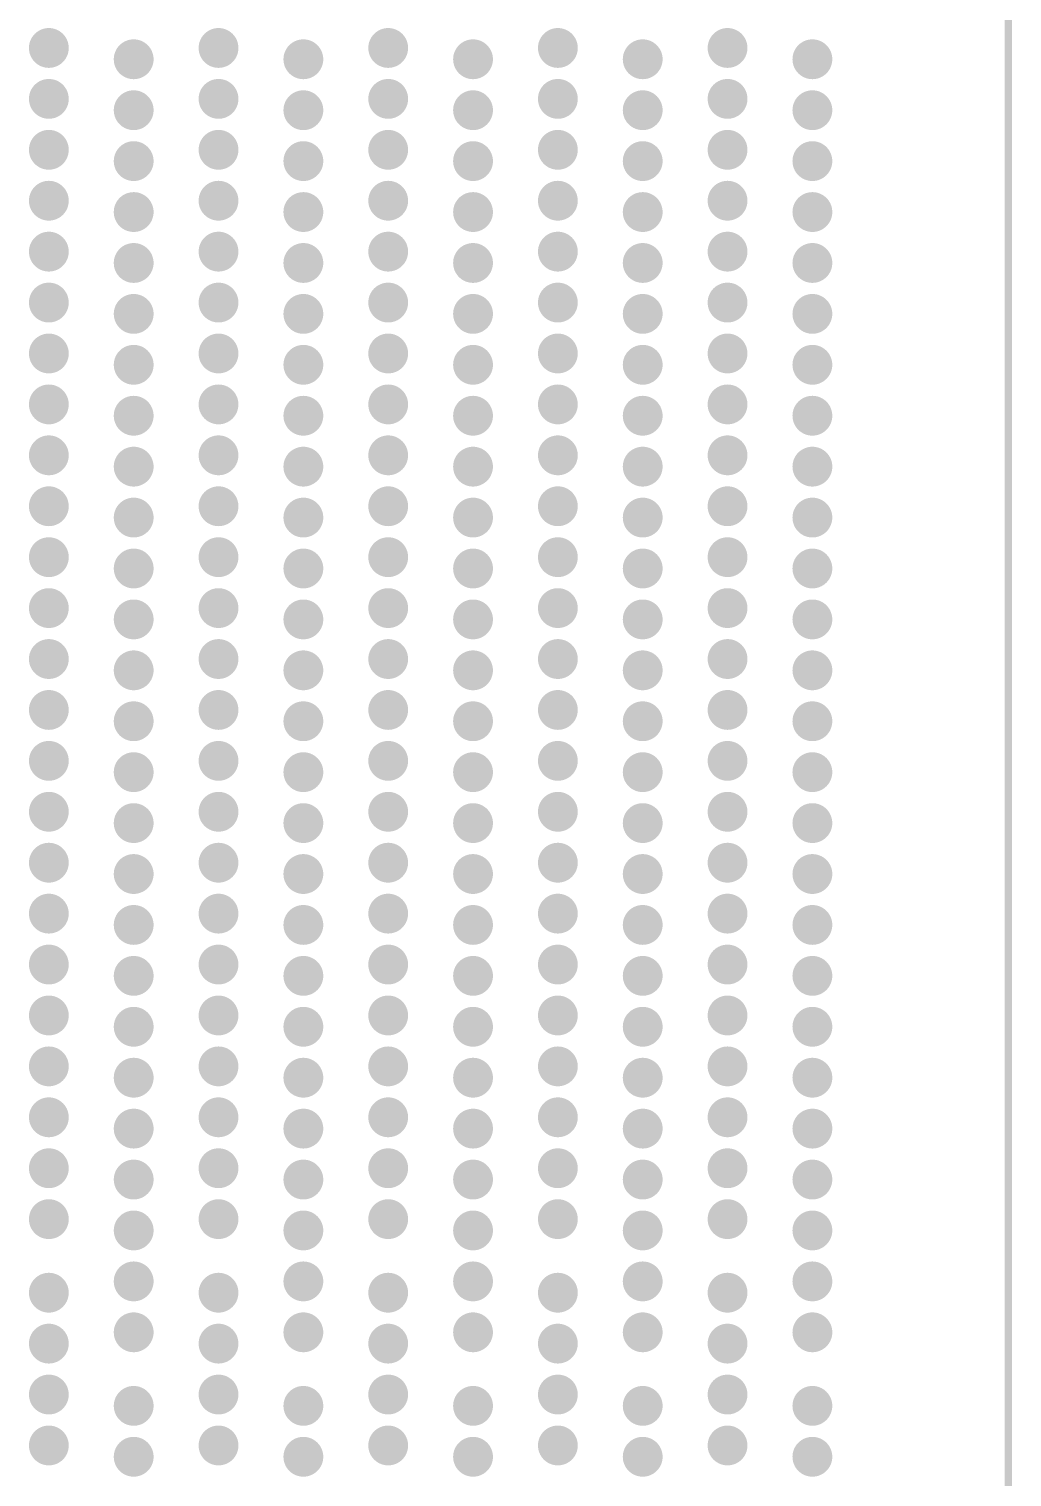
# Model space of a CAD drawing. Header units: millimetres. Extents: x 892 to 1144, y 1011 to 1123.
# Drawn here: x 948.42 to 965.81, y 1075.79 to 1101.39 of the extents above; entities that cross this region are included whole.
import ezdxf

# ---------------------------------------------------------------- set-up
doc = ezdxf.new("R2010")
doc.units = ezdxf.units.MM
for name, color, linetype in [('TopLayer', 1, 'Continuous'), ('TopOverlay', 2, 'Continuous'), ('TopPaste', 8, 'Continuous'), ('TopSolder', 216, 'Continuous')]:
    doc.layers.add(name, color=color, linetype=linetype)

msp = doc.modelspace()

# ---------------------------------------------------------------- linework, layer by layer
at = {"layer": 'TopLayer', "const_width": 0.25}
for points in [[(948.65, 1101.05, 1), (948.9, 1101.05, 1)], [(950.15, 1100.85, 1), (950.4, 1100.85, 1)], [(951.65, 1101.05, 1), (951.9, 1101.05, 1)], [(953.15, 1100.85, 1), (953.4, 1100.85, 1)], [(954.65, 1101.05, 1), (954.9, 1101.05, 1)], [(956.15, 1100.85, 1), (956.4, 1100.85, 1)], [(957.65, 1101.05, 1), (957.9, 1101.05, 1)], [(959.15, 1100.85, 1), (959.4, 1100.85, 1)], [(960.65, 1101.05, 1), (960.9, 1101.05, 1)], [(962.15, 1100.85, 1), (962.4, 1100.85, 1)], [(948.65, 1100.15, 1), (948.9, 1100.15, 1)], [(951.65, 1100.15, 1), (951.9, 1100.15, 1)], [(954.65, 1100.15, 1), (954.9, 1100.15, 1)], [(957.65, 1100.15, 1), (957.9, 1100.15, 1)], [(960.65, 1100.15, 1), (960.9, 1100.15, 1)], [(950.15, 1099.95, 1), (950.4, 1099.95, 1)], [(953.15, 1099.95, 1), (953.4, 1099.95, 1)], [(956.15, 1099.95, 1), (956.4, 1099.95, 1)], [(959.15, 1099.95, 1), (959.4, 1099.95, 1)], [(962.15, 1099.95, 1), (962.4, 1099.95, 1)], [(948.65, 1099.25, 1), (948.9, 1099.25, 1)], [(950.15, 1099.05, 1), (950.4, 1099.05, 1)], [(951.65, 1099.25, 1), (951.9, 1099.25, 1)], [(953.15, 1099.05, 1), (953.4, 1099.05, 1)], [(954.65, 1099.25, 1), (954.9, 1099.25, 1)], [(956.15, 1099.05, 1), (956.4, 1099.05, 1)], [(957.65, 1099.25, 1), (957.9, 1099.25, 1)], [(959.15, 1099.05, 1), (959.4, 1099.05, 1)], [(960.65, 1099.25, 1), (960.9, 1099.25, 1)], [(962.15, 1099.05, 1), (962.4, 1099.05, 1)], [(948.65, 1098.35, 1), (948.9, 1098.35, 1)], [(951.65, 1098.35, 1), (951.9, 1098.35, 1)], [(954.65, 1098.35, 1), (954.9, 1098.35, 1)], [(957.65, 1098.35, 1), (957.9, 1098.35, 1)], [(960.65, 1098.35, 1), (960.9, 1098.35, 1)], [(950.15, 1098.15, 1), (950.4, 1098.15, 1)], [(953.15, 1098.15, 1), (953.4, 1098.15, 1)], [(956.15, 1098.15, 1), (956.4, 1098.15, 1)], [(959.15, 1098.15, 1), (959.4, 1098.15, 1)], [(962.15, 1098.15, 1), (962.4, 1098.15, 1)], [(948.65, 1097.45, 1), (948.9, 1097.45, 1)], [(950.15, 1097.25, 1), (950.4, 1097.25, 1)], [(951.65, 1097.45, 1), (951.9, 1097.45, 1)], [(953.15, 1097.25, 1), (953.4, 1097.25, 1)], [(954.65, 1097.45, 1), (954.9, 1097.45, 1)], [(956.15, 1097.25, 1), (956.4, 1097.25, 1)], [(957.65, 1097.45, 1), (957.9, 1097.45, 1)], [(959.15, 1097.25, 1), (959.4, 1097.25, 1)], [(960.65, 1097.45, 1), (960.9, 1097.45, 1)], [(962.15, 1097.25, 1), (962.4, 1097.25, 1)], [(948.65, 1096.55, 1), (948.9, 1096.55, 1)], [(951.65, 1096.55, 1), (951.9, 1096.55, 1)], [(954.65, 1096.55, 1), (954.9, 1096.55, 1)], [(957.65, 1096.55, 1), (957.9, 1096.55, 1)], [(960.65, 1096.55, 1), (960.9, 1096.55, 1)], [(950.15, 1096.35, 1), (950.4, 1096.35, 1)], [(953.15, 1096.35, 1), (953.4, 1096.35, 1)], [(956.15, 1096.35, 1), (956.4, 1096.35, 1)], [(959.15, 1096.35, 1), (959.4, 1096.35, 1)], [(962.15, 1096.35, 1), (962.4, 1096.35, 1)], [(948.65, 1095.65, 1), (948.9, 1095.65, 1)], [(950.15, 1095.45, 1), (950.4, 1095.45, 1)], [(951.65, 1095.65, 1), (951.9, 1095.65, 1)], [(953.15, 1095.45, 1), (953.4, 1095.45, 1)], [(954.65, 1095.65, 1), (954.9, 1095.65, 1)], [(956.15, 1095.45, 1), (956.4, 1095.45, 1)], [(957.65, 1095.65, 1), (957.9, 1095.65, 1)], [(959.15, 1095.45, 1), (959.4, 1095.45, 1)], [(960.65, 1095.65, 1), (960.9, 1095.65, 1)], [(962.15, 1095.45, 1), (962.4, 1095.45, 1)], [(948.65, 1094.75, 1), (948.9, 1094.75, 1)], [(951.65, 1094.75, 1), (951.9, 1094.75, 1)], [(954.65, 1094.75, 1), (954.9, 1094.75, 1)], [(957.65, 1094.75, 1), (957.9, 1094.75, 1)], [(960.65, 1094.75, 1), (960.9, 1094.75, 1)], [(950.15, 1094.55, 1), (950.4, 1094.55, 1)], [(953.15, 1094.55, 1), (953.4, 1094.55, 1)], [(956.15, 1094.55, 1), (956.4, 1094.55, 1)], [(959.15, 1094.55, 1), (959.4, 1094.55, 1)], [(962.15, 1094.55, 1), (962.4, 1094.55, 1)], [(948.65, 1093.85, 1), (948.9, 1093.85, 1)], [(950.15, 1093.65, 1), (950.4, 1093.65, 1)], [(951.65, 1093.85, 1), (951.9, 1093.85, 1)], [(953.15, 1093.65, 1), (953.4, 1093.65, 1)], [(954.65, 1093.85, 1), (954.9, 1093.85, 1)], [(956.15, 1093.65, 1), (956.4, 1093.65, 1)], [(957.65, 1093.85, 1), (957.9, 1093.85, 1)], [(959.15, 1093.65, 1), (959.4, 1093.65, 1)], [(960.65, 1093.85, 1), (960.9, 1093.85, 1)], [(962.15, 1093.65, 1), (962.4, 1093.65, 1)], [(948.65, 1092.95, 1), (948.9, 1092.95, 1)], [(951.65, 1092.95, 1), (951.9, 1092.95, 1)], [(954.65, 1092.95, 1), (954.9, 1092.95, 1)], [(957.65, 1092.95, 1), (957.9, 1092.95, 1)], [(960.65, 1092.95, 1), (960.9, 1092.95, 1)], [(950.15, 1092.75, 1), (950.4, 1092.75, 1)], [(953.15, 1092.75, 1), (953.4, 1092.75, 1)], [(956.15, 1092.75, 1), (956.4, 1092.75, 1)], [(959.15, 1092.75, 1), (959.4, 1092.75, 1)], [(962.15, 1092.75, 1), (962.4, 1092.75, 1)], [(948.65, 1092.05, 1), (948.9, 1092.05, 1)], [(950.15, 1091.85, 1), (950.4, 1091.85, 1)], [(951.65, 1092.05, 1), (951.9, 1092.05, 1)], [(953.15, 1091.85, 1), (953.4, 1091.85, 1)], [(954.65, 1092.05, 1), (954.9, 1092.05, 1)], [(956.15, 1091.85, 1), (956.4, 1091.85, 1)], [(957.65, 1092.05, 1), (957.9, 1092.05, 1)], [(959.15, 1091.85, 1), (959.4, 1091.85, 1)], [(960.65, 1092.05, 1), (960.9, 1092.05, 1)], [(962.15, 1091.85, 1), (962.4, 1091.85, 1)], [(948.65, 1091.15, 1), (948.9, 1091.15, 1)], [(951.65, 1091.15, 1), (951.9, 1091.15, 1)], [(954.65, 1091.15, 1), (954.9, 1091.15, 1)], [(957.65, 1091.15, 1), (957.9, 1091.15, 1)], [(960.65, 1091.15, 1), (960.9, 1091.15, 1)], [(950.15, 1090.95, 1), (950.4, 1090.95, 1)], [(953.15, 1090.95, 1), (953.4, 1090.95, 1)], [(956.15, 1090.95, 1), (956.4, 1090.95, 1)], [(959.15, 1090.95, 1), (959.4, 1090.95, 1)], [(962.15, 1090.95, 1), (962.4, 1090.95, 1)], [(948.65, 1090.25, 1), (948.9, 1090.25, 1)], [(950.15, 1090.05, 1), (950.4, 1090.05, 1)], [(951.65, 1090.25, 1), (951.9, 1090.25, 1)], [(953.15, 1090.05, 1), (953.4, 1090.05, 1)], [(954.65, 1090.25, 1), (954.9, 1090.25, 1)], [(956.15, 1090.05, 1), (956.4, 1090.05, 1)], [(957.65, 1090.25, 1), (957.9, 1090.25, 1)], [(959.15, 1090.05, 1), (959.4, 1090.05, 1)], [(960.65, 1090.25, 1), (960.9, 1090.25, 1)], [(962.15, 1090.05, 1), (962.4, 1090.05, 1)], [(948.65, 1089.35, 1), (948.9, 1089.35, 1)], [(951.65, 1089.35, 1), (951.9, 1089.35, 1)], [(954.65, 1089.35, 1), (954.9, 1089.35, 1)], [(957.65, 1089.35, 1), (957.9, 1089.35, 1)], [(960.65, 1089.35, 1), (960.9, 1089.35, 1)], [(950.15, 1089.15, 1), (950.4, 1089.15, 1)], [(953.15, 1089.15, 1), (953.4, 1089.15, 1)], [(956.15, 1089.15, 1), (956.4, 1089.15, 1)], [(959.15, 1089.15, 1), (959.4, 1089.15, 1)], [(962.15, 1089.15, 1), (962.4, 1089.15, 1)], [(948.65, 1088.45, 1), (948.9, 1088.45, 1)], [(951.65, 1088.45, 1), (951.9, 1088.45, 1)], [(954.65, 1088.45, 1), (954.9, 1088.45, 1)], [(957.65, 1088.45, 1), (957.9, 1088.45, 1)], [(960.65, 1088.45, 1), (960.9, 1088.45, 1)], [(950.15, 1088.25, 1), (950.4, 1088.25, 1)], [(953.15, 1088.25, 1), (953.4, 1088.25, 1)], [(956.15, 1088.25, 1), (956.4, 1088.25, 1)], [(959.15, 1088.25, 1), (959.4, 1088.25, 1)], [(962.15, 1088.25, 1), (962.4, 1088.25, 1)], [(948.65, 1087.55, 1), (948.9, 1087.55, 1)], [(951.65, 1087.55, 1), (951.9, 1087.55, 1)], [(954.65, 1087.55, 1), (954.9, 1087.55, 1)], [(957.65, 1087.55, 1), (957.9, 1087.55, 1)], [(960.65, 1087.55, 1), (960.9, 1087.55, 1)], [(950.15, 1087.35, 1), (950.4, 1087.35, 1)], [(953.15, 1087.35, 1), (953.4, 1087.35, 1)], [(956.15, 1087.35, 1), (956.4, 1087.35, 1)], [(959.15, 1087.35, 1), (959.4, 1087.35, 1)], [(962.15, 1087.35, 1), (962.4, 1087.35, 1)], [(948.65, 1086.65, 1), (948.9, 1086.65, 1)], [(951.65, 1086.65, 1), (951.9, 1086.65, 1)], [(954.65, 1086.65, 1), (954.9, 1086.65, 1)], [(957.65, 1086.65, 1), (957.9, 1086.65, 1)], [(960.65, 1086.65, 1), (960.9, 1086.65, 1)], [(950.15, 1086.45, 1), (950.4, 1086.45, 1)], [(953.15, 1086.45, 1), (953.4, 1086.45, 1)], [(956.15, 1086.45, 1), (956.4, 1086.45, 1)], [(959.15, 1086.45, 1), (959.4, 1086.45, 1)], [(962.15, 1086.45, 1), (962.4, 1086.45, 1)], [(948.65, 1085.75, 1), (948.9, 1085.75, 1)], [(951.65, 1085.75, 1), (951.9, 1085.75, 1)], [(954.65, 1085.75, 1), (954.9, 1085.75, 1)], [(957.65, 1085.75, 1), (957.9, 1085.75, 1)], [(960.65, 1085.75, 1), (960.9, 1085.75, 1)], [(950.15, 1085.55, 1), (950.4, 1085.55, 1)], [(953.15, 1085.55, 1), (953.4, 1085.55, 1)], [(956.15, 1085.55, 1), (956.4, 1085.55, 1)], [(959.15, 1085.55, 1), (959.4, 1085.55, 1)], [(962.15, 1085.55, 1), (962.4, 1085.55, 1)], [(948.65, 1084.85, 1), (948.9, 1084.85, 1)], [(951.65, 1084.85, 1), (951.9, 1084.85, 1)], [(954.65, 1084.85, 1), (954.9, 1084.85, 1)], [(957.65, 1084.85, 1), (957.9, 1084.85, 1)], [(960.65, 1084.85, 1), (960.9, 1084.85, 1)], [(950.15, 1084.65, 1), (950.4, 1084.65, 1)], [(953.15, 1084.65, 1), (953.4, 1084.65, 1)], [(956.15, 1084.65, 1), (956.4, 1084.65, 1)], [(959.15, 1084.65, 1), (959.4, 1084.65, 1)], [(962.15, 1084.65, 1), (962.4, 1084.65, 1)], [(948.65, 1083.95, 1), (948.9, 1083.95, 1)], [(951.65, 1083.95, 1), (951.9, 1083.95, 1)], [(954.65, 1083.95, 1), (954.9, 1083.95, 1)], [(957.65, 1083.95, 1), (957.9, 1083.95, 1)], [(960.65, 1083.95, 1), (960.9, 1083.95, 1)], [(950.15, 1083.75, 1), (950.4, 1083.75, 1)], [(953.15, 1083.75, 1), (953.4, 1083.75, 1)], [(956.15, 1083.75, 1), (956.4, 1083.75, 1)], [(959.15, 1083.75, 1), (959.4, 1083.75, 1)], [(962.15, 1083.75, 1), (962.4, 1083.75, 1)], [(948.65, 1083.05, 1), (948.9, 1083.05, 1)], [(951.65, 1083.05, 1), (951.9, 1083.05, 1)], [(954.65, 1083.05, 1), (954.9, 1083.05, 1)], [(957.65, 1083.05, 1), (957.9, 1083.05, 1)], [(960.65, 1083.05, 1), (960.9, 1083.05, 1)], [(950.15, 1082.85, 1), (950.4, 1082.85, 1)], [(953.15, 1082.85, 1), (953.4, 1082.85, 1)], [(956.15, 1082.85, 1), (956.4, 1082.85, 1)], [(959.15, 1082.85, 1), (959.4, 1082.85, 1)], [(962.15, 1082.85, 1), (962.4, 1082.85, 1)], [(948.65, 1082.15, 1), (948.9, 1082.15, 1)], [(951.65, 1082.15, 1), (951.9, 1082.15, 1)], [(954.65, 1082.15, 1), (954.9, 1082.15, 1)], [(957.65, 1082.15, 1), (957.9, 1082.15, 1)], [(960.65, 1082.15, 1), (960.9, 1082.15, 1)], [(950.15, 1081.95, 1), (950.4, 1081.95, 1)], [(953.15, 1081.95, 1), (953.4, 1081.95, 1)], [(956.15, 1081.95, 1), (956.4, 1081.95, 1)], [(959.15, 1081.95, 1), (959.4, 1081.95, 1)], [(962.15, 1081.95, 1), (962.4, 1081.95, 1)], [(948.65, 1081.25, 1), (948.9, 1081.25, 1)], [(951.65, 1081.25, 1), (951.9, 1081.25, 1)], [(954.65, 1081.25, 1), (954.9, 1081.25, 1)], [(957.65, 1081.25, 1), (957.9, 1081.25, 1)], [(960.65, 1081.25, 1), (960.9, 1081.25, 1)], [(950.15, 1081.05, 1), (950.4, 1081.05, 1)], [(953.15, 1081.05, 1), (953.4, 1081.05, 1)], [(956.15, 1081.05, 1), (956.4, 1081.05, 1)], [(959.15, 1081.05, 1), (959.4, 1081.05, 1)], [(962.15, 1081.05, 1), (962.4, 1081.05, 1)], [(948.65, 1080.35, 1), (948.9, 1080.35, 1)], [(951.65, 1080.35, 1), (951.9, 1080.35, 1)], [(954.65, 1080.35, 1), (954.9, 1080.35, 1)], [(957.65, 1080.35, 1), (957.9, 1080.35, 1)], [(960.65, 1080.35, 1), (960.9, 1080.35, 1)], [(950.15, 1080.15, 1), (950.4, 1080.15, 1)], [(953.15, 1080.15, 1), (953.4, 1080.15, 1)], [(956.15, 1080.15, 1), (956.4, 1080.15, 1)], [(959.15, 1080.15, 1), (959.4, 1080.15, 1)], [(962.15, 1080.15, 1), (962.4, 1080.15, 1)], [(948.65, 1079.05, 1), (948.9, 1079.05, 1)], [(950.15, 1079.25, 1), (950.4, 1079.25, 1)], [(951.65, 1079.05, 1), (951.9, 1079.05, 1)], [(953.15, 1079.25, 1), (953.4, 1079.25, 1)], [(954.65, 1079.05, 1), (954.9, 1079.05, 1)], [(956.15, 1079.25, 1), (956.4, 1079.25, 1)], [(957.65, 1079.05, 1), (957.9, 1079.05, 1)], [(959.15, 1079.25, 1), (959.4, 1079.25, 1)], [(960.65, 1079.05, 1), (960.9, 1079.05, 1)], [(962.15, 1079.25, 1), (962.4, 1079.25, 1)], [(950.15, 1078.35, 1), (950.4, 1078.35, 1)], [(953.15, 1078.35, 1), (953.4, 1078.35, 1)], [(956.15, 1078.35, 1), (956.4, 1078.35, 1)], [(959.15, 1078.35, 1), (959.4, 1078.35, 1)], [(962.15, 1078.35, 1), (962.4, 1078.35, 1)], [(948.65, 1078.15, 1), (948.9, 1078.15, 1)], [(951.65, 1078.15, 1), (951.9, 1078.15, 1)], [(954.65, 1078.15, 1), (954.9, 1078.15, 1)], [(957.65, 1078.15, 1), (957.9, 1078.15, 1)], [(960.65, 1078.15, 1), (960.9, 1078.15, 1)], [(948.65, 1077.25, 1), (948.9, 1077.25, 1)], [(950.15, 1077.05, 1), (950.4, 1077.05, 1)], [(951.65, 1077.25, 1), (951.9, 1077.25, 1)], [(953.15, 1077.05, 1), (953.4, 1077.05, 1)], [(954.65, 1077.25, 1), (954.9, 1077.25, 1)], [(956.15, 1077.05, 1), (956.4, 1077.05, 1)], [(957.65, 1077.25, 1), (957.9, 1077.25, 1)], [(959.15, 1077.05, 1), (959.4, 1077.05, 1)], [(960.65, 1077.25, 1), (960.9, 1077.25, 1)], [(962.15, 1077.05, 1), (962.4, 1077.05, 1)], [(948.65, 1076.35, 1), (948.9, 1076.35, 1)], [(951.65, 1076.35, 1), (951.9, 1076.35, 1)], [(954.65, 1076.35, 1), (954.9, 1076.35, 1)], [(957.65, 1076.35, 1), (957.9, 1076.35, 1)], [(960.65, 1076.35, 1), (960.9, 1076.35, 1)], [(950.15, 1076.15, 1), (950.4, 1076.15, 1)], [(953.15, 1076.15, 1), (953.4, 1076.15, 1)], [(956.15, 1076.15, 1), (956.4, 1076.15, 1)], [(959.15, 1076.15, 1), (959.4, 1076.15, 1)], [(962.15, 1076.15, 1), (962.4, 1076.15, 1)]]:
    msp.add_lwpolyline(points, format="xyb", close=True, dxfattribs=at)
at = {"layer": 'TopOverlay', "const_width": 0.13}
msp.add_lwpolyline([(965.74, 1041.9), (965.74, 1105)], dxfattribs=at)
at = {"layer": 'TopPaste', "const_width": 0.25}
for points in [[(948.65, 1101.05, 1), (948.9, 1101.05, 1)], [(950.15, 1100.85, 1), (950.4, 1100.85, 1)], [(951.65, 1101.05, 1), (951.9, 1101.05, 1)], [(953.15, 1100.85, 1), (953.4, 1100.85, 1)], [(954.65, 1101.05, 1), (954.9, 1101.05, 1)], [(956.15, 1100.85, 1), (956.4, 1100.85, 1)], [(957.65, 1101.05, 1), (957.9, 1101.05, 1)], [(959.15, 1100.85, 1), (959.4, 1100.85, 1)], [(960.65, 1101.05, 1), (960.9, 1101.05, 1)], [(962.15, 1100.85, 1), (962.4, 1100.85, 1)], [(948.65, 1100.15, 1), (948.9, 1100.15, 1)], [(951.65, 1100.15, 1), (951.9, 1100.15, 1)], [(954.65, 1100.15, 1), (954.9, 1100.15, 1)], [(957.65, 1100.15, 1), (957.9, 1100.15, 1)], [(960.65, 1100.15, 1), (960.9, 1100.15, 1)], [(950.15, 1099.95, 1), (950.4, 1099.95, 1)], [(953.15, 1099.95, 1), (953.4, 1099.95, 1)], [(956.15, 1099.95, 1), (956.4, 1099.95, 1)], [(959.15, 1099.95, 1), (959.4, 1099.95, 1)], [(962.15, 1099.95, 1), (962.4, 1099.95, 1)], [(948.65, 1099.25, 1), (948.9, 1099.25, 1)], [(950.15, 1099.05, 1), (950.4, 1099.05, 1)], [(951.65, 1099.25, 1), (951.9, 1099.25, 1)], [(953.15, 1099.05, 1), (953.4, 1099.05, 1)], [(954.65, 1099.25, 1), (954.9, 1099.25, 1)], [(956.15, 1099.05, 1), (956.4, 1099.05, 1)], [(957.65, 1099.25, 1), (957.9, 1099.25, 1)], [(959.15, 1099.05, 1), (959.4, 1099.05, 1)], [(960.65, 1099.25, 1), (960.9, 1099.25, 1)], [(962.15, 1099.05, 1), (962.4, 1099.05, 1)], [(948.65, 1098.35, 1), (948.9, 1098.35, 1)], [(951.65, 1098.35, 1), (951.9, 1098.35, 1)], [(954.65, 1098.35, 1), (954.9, 1098.35, 1)], [(957.65, 1098.35, 1), (957.9, 1098.35, 1)], [(960.65, 1098.35, 1), (960.9, 1098.35, 1)], [(950.15, 1098.15, 1), (950.4, 1098.15, 1)], [(953.15, 1098.15, 1), (953.4, 1098.15, 1)], [(956.15, 1098.15, 1), (956.4, 1098.15, 1)], [(959.15, 1098.15, 1), (959.4, 1098.15, 1)], [(962.15, 1098.15, 1), (962.4, 1098.15, 1)], [(948.65, 1097.45, 1), (948.9, 1097.45, 1)], [(950.15, 1097.25, 1), (950.4, 1097.25, 1)], [(951.65, 1097.45, 1), (951.9, 1097.45, 1)], [(953.15, 1097.25, 1), (953.4, 1097.25, 1)], [(954.65, 1097.45, 1), (954.9, 1097.45, 1)], [(956.15, 1097.25, 1), (956.4, 1097.25, 1)], [(957.65, 1097.45, 1), (957.9, 1097.45, 1)], [(959.15, 1097.25, 1), (959.4, 1097.25, 1)], [(960.65, 1097.45, 1), (960.9, 1097.45, 1)], [(962.15, 1097.25, 1), (962.4, 1097.25, 1)], [(948.65, 1096.55, 1), (948.9, 1096.55, 1)], [(951.65, 1096.55, 1), (951.9, 1096.55, 1)], [(954.65, 1096.55, 1), (954.9, 1096.55, 1)], [(957.65, 1096.55, 1), (957.9, 1096.55, 1)], [(960.65, 1096.55, 1), (960.9, 1096.55, 1)], [(950.15, 1096.35, 1), (950.4, 1096.35, 1)], [(953.15, 1096.35, 1), (953.4, 1096.35, 1)], [(956.15, 1096.35, 1), (956.4, 1096.35, 1)], [(959.15, 1096.35, 1), (959.4, 1096.35, 1)], [(962.15, 1096.35, 1), (962.4, 1096.35, 1)], [(948.65, 1095.65, 1), (948.9, 1095.65, 1)], [(950.15, 1095.45, 1), (950.4, 1095.45, 1)], [(951.65, 1095.65, 1), (951.9, 1095.65, 1)], [(953.15, 1095.45, 1), (953.4, 1095.45, 1)], [(954.65, 1095.65, 1), (954.9, 1095.65, 1)], [(956.15, 1095.45, 1), (956.4, 1095.45, 1)], [(957.65, 1095.65, 1), (957.9, 1095.65, 1)], [(959.15, 1095.45, 1), (959.4, 1095.45, 1)], [(960.65, 1095.65, 1), (960.9, 1095.65, 1)], [(962.15, 1095.45, 1), (962.4, 1095.45, 1)], [(948.65, 1094.75, 1), (948.9, 1094.75, 1)], [(951.65, 1094.75, 1), (951.9, 1094.75, 1)], [(954.65, 1094.75, 1), (954.9, 1094.75, 1)], [(957.65, 1094.75, 1), (957.9, 1094.75, 1)], [(960.65, 1094.75, 1), (960.9, 1094.75, 1)], [(950.15, 1094.55, 1), (950.4, 1094.55, 1)], [(953.15, 1094.55, 1), (953.4, 1094.55, 1)], [(956.15, 1094.55, 1), (956.4, 1094.55, 1)], [(959.15, 1094.55, 1), (959.4, 1094.55, 1)], [(962.15, 1094.55, 1), (962.4, 1094.55, 1)], [(948.65, 1093.85, 1), (948.9, 1093.85, 1)], [(950.15, 1093.65, 1), (950.4, 1093.65, 1)], [(951.65, 1093.85, 1), (951.9, 1093.85, 1)], [(953.15, 1093.65, 1), (953.4, 1093.65, 1)], [(954.65, 1093.85, 1), (954.9, 1093.85, 1)], [(956.15, 1093.65, 1), (956.4, 1093.65, 1)], [(957.65, 1093.85, 1), (957.9, 1093.85, 1)], [(959.15, 1093.65, 1), (959.4, 1093.65, 1)], [(960.65, 1093.85, 1), (960.9, 1093.85, 1)], [(962.15, 1093.65, 1), (962.4, 1093.65, 1)], [(948.65, 1092.95, 1), (948.9, 1092.95, 1)], [(951.65, 1092.95, 1), (951.9, 1092.95, 1)], [(954.65, 1092.95, 1), (954.9, 1092.95, 1)], [(957.65, 1092.95, 1), (957.9, 1092.95, 1)], [(960.65, 1092.95, 1), (960.9, 1092.95, 1)], [(950.15, 1092.75, 1), (950.4, 1092.75, 1)], [(953.15, 1092.75, 1), (953.4, 1092.75, 1)], [(956.15, 1092.75, 1), (956.4, 1092.75, 1)], [(959.15, 1092.75, 1), (959.4, 1092.75, 1)], [(962.15, 1092.75, 1), (962.4, 1092.75, 1)], [(948.65, 1092.05, 1), (948.9, 1092.05, 1)], [(950.15, 1091.85, 1), (950.4, 1091.85, 1)], [(951.65, 1092.05, 1), (951.9, 1092.05, 1)], [(953.15, 1091.85, 1), (953.4, 1091.85, 1)], [(954.65, 1092.05, 1), (954.9, 1092.05, 1)], [(956.15, 1091.85, 1), (956.4, 1091.85, 1)], [(957.65, 1092.05, 1), (957.9, 1092.05, 1)], [(959.15, 1091.85, 1), (959.4, 1091.85, 1)], [(960.65, 1092.05, 1), (960.9, 1092.05, 1)], [(962.15, 1091.85, 1), (962.4, 1091.85, 1)], [(948.65, 1091.15, 1), (948.9, 1091.15, 1)], [(951.65, 1091.15, 1), (951.9, 1091.15, 1)], [(954.65, 1091.15, 1), (954.9, 1091.15, 1)], [(957.65, 1091.15, 1), (957.9, 1091.15, 1)], [(960.65, 1091.15, 1), (960.9, 1091.15, 1)], [(950.15, 1090.95, 1), (950.4, 1090.95, 1)], [(953.15, 1090.95, 1), (953.4, 1090.95, 1)], [(956.15, 1090.95, 1), (956.4, 1090.95, 1)], [(959.15, 1090.95, 1), (959.4, 1090.95, 1)], [(962.15, 1090.95, 1), (962.4, 1090.95, 1)], [(948.65, 1090.25, 1), (948.9, 1090.25, 1)], [(950.15, 1090.05, 1), (950.4, 1090.05, 1)], [(951.65, 1090.25, 1), (951.9, 1090.25, 1)], [(953.15, 1090.05, 1), (953.4, 1090.05, 1)], [(954.65, 1090.25, 1), (954.9, 1090.25, 1)], [(956.15, 1090.05, 1), (956.4, 1090.05, 1)], [(957.65, 1090.25, 1), (957.9, 1090.25, 1)], [(959.15, 1090.05, 1), (959.4, 1090.05, 1)], [(960.65, 1090.25, 1), (960.9, 1090.25, 1)], [(962.15, 1090.05, 1), (962.4, 1090.05, 1)], [(948.65, 1089.35, 1), (948.9, 1089.35, 1)], [(951.65, 1089.35, 1), (951.9, 1089.35, 1)], [(954.65, 1089.35, 1), (954.9, 1089.35, 1)], [(957.65, 1089.35, 1), (957.9, 1089.35, 1)], [(960.65, 1089.35, 1), (960.9, 1089.35, 1)], [(950.15, 1089.15, 1), (950.4, 1089.15, 1)], [(953.15, 1089.15, 1), (953.4, 1089.15, 1)], [(956.15, 1089.15, 1), (956.4, 1089.15, 1)], [(959.15, 1089.15, 1), (959.4, 1089.15, 1)], [(962.15, 1089.15, 1), (962.4, 1089.15, 1)], [(948.65, 1088.45, 1), (948.9, 1088.45, 1)], [(951.65, 1088.45, 1), (951.9, 1088.45, 1)], [(954.65, 1088.45, 1), (954.9, 1088.45, 1)], [(957.65, 1088.45, 1), (957.9, 1088.45, 1)], [(960.65, 1088.45, 1), (960.9, 1088.45, 1)], [(950.15, 1088.25, 1), (950.4, 1088.25, 1)], [(953.15, 1088.25, 1), (953.4, 1088.25, 1)], [(956.15, 1088.25, 1), (956.4, 1088.25, 1)], [(959.15, 1088.25, 1), (959.4, 1088.25, 1)], [(962.15, 1088.25, 1), (962.4, 1088.25, 1)], [(948.65, 1087.55, 1), (948.9, 1087.55, 1)], [(951.65, 1087.55, 1), (951.9, 1087.55, 1)], [(954.65, 1087.55, 1), (954.9, 1087.55, 1)], [(957.65, 1087.55, 1), (957.9, 1087.55, 1)], [(960.65, 1087.55, 1), (960.9, 1087.55, 1)], [(950.15, 1087.35, 1), (950.4, 1087.35, 1)], [(953.15, 1087.35, 1), (953.4, 1087.35, 1)], [(956.15, 1087.35, 1), (956.4, 1087.35, 1)], [(959.15, 1087.35, 1), (959.4, 1087.35, 1)], [(962.15, 1087.35, 1), (962.4, 1087.35, 1)], [(948.65, 1086.65, 1), (948.9, 1086.65, 1)], [(951.65, 1086.65, 1), (951.9, 1086.65, 1)], [(954.65, 1086.65, 1), (954.9, 1086.65, 1)], [(957.65, 1086.65, 1), (957.9, 1086.65, 1)], [(960.65, 1086.65, 1), (960.9, 1086.65, 1)], [(950.15, 1086.45, 1), (950.4, 1086.45, 1)], [(953.15, 1086.45, 1), (953.4, 1086.45, 1)], [(956.15, 1086.45, 1), (956.4, 1086.45, 1)], [(959.15, 1086.45, 1), (959.4, 1086.45, 1)], [(962.15, 1086.45, 1), (962.4, 1086.45, 1)], [(948.65, 1085.75, 1), (948.9, 1085.75, 1)], [(951.65, 1085.75, 1), (951.9, 1085.75, 1)], [(954.65, 1085.75, 1), (954.9, 1085.75, 1)], [(957.65, 1085.75, 1), (957.9, 1085.75, 1)], [(960.65, 1085.75, 1), (960.9, 1085.75, 1)], [(950.15, 1085.55, 1), (950.4, 1085.55, 1)], [(953.15, 1085.55, 1), (953.4, 1085.55, 1)], [(956.15, 1085.55, 1), (956.4, 1085.55, 1)], [(959.15, 1085.55, 1), (959.4, 1085.55, 1)], [(962.15, 1085.55, 1), (962.4, 1085.55, 1)], [(948.65, 1084.85, 1), (948.9, 1084.85, 1)], [(951.65, 1084.85, 1), (951.9, 1084.85, 1)], [(954.65, 1084.85, 1), (954.9, 1084.85, 1)], [(957.65, 1084.85, 1), (957.9, 1084.85, 1)], [(960.65, 1084.85, 1), (960.9, 1084.85, 1)], [(950.15, 1084.65, 1), (950.4, 1084.65, 1)], [(953.15, 1084.65, 1), (953.4, 1084.65, 1)], [(956.15, 1084.65, 1), (956.4, 1084.65, 1)], [(959.15, 1084.65, 1), (959.4, 1084.65, 1)], [(962.15, 1084.65, 1), (962.4, 1084.65, 1)], [(948.65, 1083.95, 1), (948.9, 1083.95, 1)], [(951.65, 1083.95, 1), (951.9, 1083.95, 1)], [(954.65, 1083.95, 1), (954.9, 1083.95, 1)], [(957.65, 1083.95, 1), (957.9, 1083.95, 1)], [(960.65, 1083.95, 1), (960.9, 1083.95, 1)], [(950.15, 1083.75, 1), (950.4, 1083.75, 1)], [(953.15, 1083.75, 1), (953.4, 1083.75, 1)], [(956.15, 1083.75, 1), (956.4, 1083.75, 1)], [(959.15, 1083.75, 1), (959.4, 1083.75, 1)], [(962.15, 1083.75, 1), (962.4, 1083.75, 1)], [(948.65, 1083.05, 1), (948.9, 1083.05, 1)], [(951.65, 1083.05, 1), (951.9, 1083.05, 1)], [(954.65, 1083.05, 1), (954.9, 1083.05, 1)], [(957.65, 1083.05, 1), (957.9, 1083.05, 1)], [(960.65, 1083.05, 1), (960.9, 1083.05, 1)], [(950.15, 1082.85, 1), (950.4, 1082.85, 1)], [(953.15, 1082.85, 1), (953.4, 1082.85, 1)], [(956.15, 1082.85, 1), (956.4, 1082.85, 1)], [(959.15, 1082.85, 1), (959.4, 1082.85, 1)], [(962.15, 1082.85, 1), (962.4, 1082.85, 1)], [(948.65, 1082.15, 1), (948.9, 1082.15, 1)], [(951.65, 1082.15, 1), (951.9, 1082.15, 1)], [(954.65, 1082.15, 1), (954.9, 1082.15, 1)], [(957.65, 1082.15, 1), (957.9, 1082.15, 1)], [(960.65, 1082.15, 1), (960.9, 1082.15, 1)], [(950.15, 1081.95, 1), (950.4, 1081.95, 1)], [(953.15, 1081.95, 1), (953.4, 1081.95, 1)], [(956.15, 1081.95, 1), (956.4, 1081.95, 1)], [(959.15, 1081.95, 1), (959.4, 1081.95, 1)], [(962.15, 1081.95, 1), (962.4, 1081.95, 1)], [(948.65, 1081.25, 1), (948.9, 1081.25, 1)], [(951.65, 1081.25, 1), (951.9, 1081.25, 1)], [(954.65, 1081.25, 1), (954.9, 1081.25, 1)], [(957.65, 1081.25, 1), (957.9, 1081.25, 1)], [(960.65, 1081.25, 1), (960.9, 1081.25, 1)], [(950.15, 1081.05, 1), (950.4, 1081.05, 1)], [(953.15, 1081.05, 1), (953.4, 1081.05, 1)], [(956.15, 1081.05, 1), (956.4, 1081.05, 1)], [(959.15, 1081.05, 1), (959.4, 1081.05, 1)], [(962.15, 1081.05, 1), (962.4, 1081.05, 1)], [(948.65, 1080.35, 1), (948.9, 1080.35, 1)], [(951.65, 1080.35, 1), (951.9, 1080.35, 1)], [(954.65, 1080.35, 1), (954.9, 1080.35, 1)], [(957.65, 1080.35, 1), (957.9, 1080.35, 1)], [(960.65, 1080.35, 1), (960.9, 1080.35, 1)], [(950.15, 1080.15, 1), (950.4, 1080.15, 1)], [(953.15, 1080.15, 1), (953.4, 1080.15, 1)], [(956.15, 1080.15, 1), (956.4, 1080.15, 1)], [(959.15, 1080.15, 1), (959.4, 1080.15, 1)], [(962.15, 1080.15, 1), (962.4, 1080.15, 1)], [(948.65, 1079.05, 1), (948.9, 1079.05, 1)], [(950.15, 1079.25, 1), (950.4, 1079.25, 1)], [(951.65, 1079.05, 1), (951.9, 1079.05, 1)], [(953.15, 1079.25, 1), (953.4, 1079.25, 1)], [(954.65, 1079.05, 1), (954.9, 1079.05, 1)], [(956.15, 1079.25, 1), (956.4, 1079.25, 1)], [(957.65, 1079.05, 1), (957.9, 1079.05, 1)], [(959.15, 1079.25, 1), (959.4, 1079.25, 1)], [(960.65, 1079.05, 1), (960.9, 1079.05, 1)], [(962.15, 1079.25, 1), (962.4, 1079.25, 1)], [(950.15, 1078.35, 1), (950.4, 1078.35, 1)], [(953.15, 1078.35, 1), (953.4, 1078.35, 1)], [(956.15, 1078.35, 1), (956.4, 1078.35, 1)], [(959.15, 1078.35, 1), (959.4, 1078.35, 1)], [(962.15, 1078.35, 1), (962.4, 1078.35, 1)], [(948.65, 1078.15, 1), (948.9, 1078.15, 1)], [(951.65, 1078.15, 1), (951.9, 1078.15, 1)], [(954.65, 1078.15, 1), (954.9, 1078.15, 1)], [(957.65, 1078.15, 1), (957.9, 1078.15, 1)], [(960.65, 1078.15, 1), (960.9, 1078.15, 1)], [(948.65, 1077.25, 1), (948.9, 1077.25, 1)], [(950.15, 1077.05, 1), (950.4, 1077.05, 1)], [(951.65, 1077.25, 1), (951.9, 1077.25, 1)], [(953.15, 1077.05, 1), (953.4, 1077.05, 1)], [(954.65, 1077.25, 1), (954.9, 1077.25, 1)], [(956.15, 1077.05, 1), (956.4, 1077.05, 1)], [(957.65, 1077.25, 1), (957.9, 1077.25, 1)], [(959.15, 1077.05, 1), (959.4, 1077.05, 1)], [(960.65, 1077.25, 1), (960.9, 1077.25, 1)], [(962.15, 1077.05, 1), (962.4, 1077.05, 1)], [(948.65, 1076.35, 1), (948.9, 1076.35, 1)], [(951.65, 1076.35, 1), (951.9, 1076.35, 1)], [(954.65, 1076.35, 1), (954.9, 1076.35, 1)], [(957.65, 1076.35, 1), (957.9, 1076.35, 1)], [(960.65, 1076.35, 1), (960.9, 1076.35, 1)], [(950.15, 1076.15, 1), (950.4, 1076.15, 1)], [(953.15, 1076.15, 1), (953.4, 1076.15, 1)], [(956.15, 1076.15, 1), (956.4, 1076.15, 1)], [(959.15, 1076.15, 1), (959.4, 1076.15, 1)], [(962.15, 1076.15, 1), (962.4, 1076.15, 1)]]:
    msp.add_lwpolyline(points, format="xyb", close=True, dxfattribs=at)
at = {"layer": 'TopSolder', "const_width": 0.352}
for points in [[(948.599, 1101.05, 1), (948.951, 1101.05, 1)], [(951.599, 1101.05, 1), (951.951, 1101.05, 1)], [(954.599, 1101.05, 1), (954.951, 1101.05, 1)], [(957.599, 1101.05, 1), (957.951, 1101.05, 1)], [(960.599, 1101.05, 1), (960.951, 1101.05, 1)], [(950.099, 1100.85, 1), (950.451, 1100.85, 1)], [(953.099, 1100.85, 1), (953.451, 1100.85, 1)], [(956.099, 1100.85, 1), (956.451, 1100.85, 1)], [(959.099, 1100.85, 1), (959.451, 1100.85, 1)], [(962.099, 1100.85, 1), (962.451, 1100.85, 1)], [(948.599, 1100.15, 1), (948.951, 1100.15, 1)], [(950.099, 1099.95, 1), (950.451, 1099.95, 1)], [(951.599, 1100.15, 1), (951.951, 1100.15, 1)], [(953.099, 1099.95, 1), (953.451, 1099.95, 1)], [(954.599, 1100.15, 1), (954.951, 1100.15, 1)], [(956.099, 1099.95, 1), (956.451, 1099.95, 1)], [(957.599, 1100.15, 1), (957.951, 1100.15, 1)], [(959.099, 1099.95, 1), (959.451, 1099.95, 1)], [(960.599, 1100.15, 1), (960.951, 1100.15, 1)], [(962.099, 1099.95, 1), (962.451, 1099.95, 1)], [(948.599, 1099.25, 1), (948.951, 1099.25, 1)], [(951.599, 1099.25, 1), (951.951, 1099.25, 1)], [(954.599, 1099.25, 1), (954.951, 1099.25, 1)], [(957.599, 1099.25, 1), (957.951, 1099.25, 1)], [(960.599, 1099.25, 1), (960.951, 1099.25, 1)], [(950.099, 1099.05, 1), (950.451, 1099.05, 1)], [(953.099, 1099.05, 1), (953.451, 1099.05, 1)], [(956.099, 1099.05, 1), (956.451, 1099.05, 1)], [(959.099, 1099.05, 1), (959.451, 1099.05, 1)], [(962.099, 1099.05, 1), (962.451, 1099.05, 1)], [(948.599, 1098.35, 1), (948.951, 1098.35, 1)], [(950.099, 1098.15, 1), (950.451, 1098.15, 1)], [(951.599, 1098.35, 1), (951.951, 1098.35, 1)], [(953.099, 1098.15, 1), (953.451, 1098.15, 1)], [(954.599, 1098.35, 1), (954.951, 1098.35, 1)], [(956.099, 1098.15, 1), (956.451, 1098.15, 1)], [(957.599, 1098.35, 1), (957.951, 1098.35, 1)], [(959.099, 1098.15, 1), (959.451, 1098.15, 1)], [(960.599, 1098.35, 1), (960.951, 1098.35, 1)], [(962.099, 1098.15, 1), (962.451, 1098.15, 1)], [(948.599, 1097.45, 1), (948.951, 1097.45, 1)], [(951.599, 1097.45, 1), (951.951, 1097.45, 1)], [(954.599, 1097.45, 1), (954.951, 1097.45, 1)], [(957.599, 1097.45, 1), (957.951, 1097.45, 1)], [(960.599, 1097.45, 1), (960.951, 1097.45, 1)], [(950.099, 1097.25, 1), (950.451, 1097.25, 1)], [(953.099, 1097.25, 1), (953.451, 1097.25, 1)], [(956.099, 1097.25, 1), (956.451, 1097.25, 1)], [(959.099, 1097.25, 1), (959.451, 1097.25, 1)], [(962.099, 1097.25, 1), (962.451, 1097.25, 1)], [(948.599, 1096.55, 1), (948.951, 1096.55, 1)], [(950.099, 1096.35, 1), (950.451, 1096.35, 1)], [(951.599, 1096.55, 1), (951.951, 1096.55, 1)], [(953.099, 1096.35, 1), (953.451, 1096.35, 1)], [(954.599, 1096.55, 1), (954.951, 1096.55, 1)], [(956.099, 1096.35, 1), (956.451, 1096.35, 1)], [(957.599, 1096.55, 1), (957.951, 1096.55, 1)], [(959.099, 1096.35, 1), (959.451, 1096.35, 1)], [(960.599, 1096.55, 1), (960.951, 1096.55, 1)], [(962.099, 1096.35, 1), (962.451, 1096.35, 1)], [(948.599, 1095.65, 1), (948.951, 1095.65, 1)], [(951.599, 1095.65, 1), (951.951, 1095.65, 1)], [(954.599, 1095.65, 1), (954.951, 1095.65, 1)], [(957.599, 1095.65, 1), (957.951, 1095.65, 1)], [(960.599, 1095.65, 1), (960.951, 1095.65, 1)], [(950.099, 1095.45, 1), (950.451, 1095.45, 1)], [(953.099, 1095.45, 1), (953.451, 1095.45, 1)], [(956.099, 1095.45, 1), (956.451, 1095.45, 1)], [(959.099, 1095.45, 1), (959.451, 1095.45, 1)], [(962.099, 1095.45, 1), (962.451, 1095.45, 1)], [(948.599, 1094.75, 1), (948.951, 1094.75, 1)], [(951.599, 1094.75, 1), (951.951, 1094.75, 1)], [(954.599, 1094.75, 1), (954.951, 1094.75, 1)], [(957.599, 1094.75, 1), (957.951, 1094.75, 1)], [(960.599, 1094.75, 1), (960.951, 1094.75, 1)], [(950.099, 1094.55, 1), (950.451, 1094.55, 1)], [(953.099, 1094.55, 1), (953.451, 1094.55, 1)], [(956.099, 1094.55, 1), (956.451, 1094.55, 1)], [(959.099, 1094.55, 1), (959.451, 1094.55, 1)], [(962.099, 1094.55, 1), (962.451, 1094.55, 1)], [(948.599, 1093.85, 1), (948.951, 1093.85, 1)], [(951.599, 1093.85, 1), (951.951, 1093.85, 1)], [(954.599, 1093.85, 1), (954.951, 1093.85, 1)], [(957.599, 1093.85, 1), (957.951, 1093.85, 1)], [(960.599, 1093.85, 1), (960.951, 1093.85, 1)], [(950.099, 1093.65, 1), (950.451, 1093.65, 1)], [(953.099, 1093.65, 1), (953.451, 1093.65, 1)], [(956.099, 1093.65, 1), (956.451, 1093.65, 1)], [(959.099, 1093.65, 1), (959.451, 1093.65, 1)], [(962.099, 1093.65, 1), (962.451, 1093.65, 1)], [(948.599, 1092.95, 1), (948.951, 1092.95, 1)], [(951.599, 1092.95, 1), (951.951, 1092.95, 1)], [(954.599, 1092.95, 1), (954.951, 1092.95, 1)], [(957.599, 1092.95, 1), (957.951, 1092.95, 1)], [(960.599, 1092.95, 1), (960.951, 1092.95, 1)], [(950.099, 1092.75, 1), (950.451, 1092.75, 1)], [(953.099, 1092.75, 1), (953.451, 1092.75, 1)], [(956.099, 1092.75, 1), (956.451, 1092.75, 1)], [(959.099, 1092.75, 1), (959.451, 1092.75, 1)], [(962.099, 1092.75, 1), (962.451, 1092.75, 1)], [(948.599, 1092.05, 1), (948.951, 1092.05, 1)], [(951.599, 1092.05, 1), (951.951, 1092.05, 1)], [(954.599, 1092.05, 1), (954.951, 1092.05, 1)], [(957.599, 1092.05, 1), (957.951, 1092.05, 1)], [(960.599, 1092.05, 1), (960.951, 1092.05, 1)], [(950.099, 1091.85, 1), (950.451, 1091.85, 1)], [(953.099, 1091.85, 1), (953.451, 1091.85, 1)], [(956.099, 1091.85, 1), (956.451, 1091.85, 1)], [(959.099, 1091.85, 1), (959.451, 1091.85, 1)], [(962.099, 1091.85, 1), (962.451, 1091.85, 1)], [(948.599, 1091.15, 1), (948.951, 1091.15, 1)], [(951.599, 1091.15, 1), (951.951, 1091.15, 1)], [(954.599, 1091.15, 1), (954.951, 1091.15, 1)], [(957.599, 1091.15, 1), (957.951, 1091.15, 1)], [(960.599, 1091.15, 1), (960.951, 1091.15, 1)], [(950.099, 1090.95, 1), (950.451, 1090.95, 1)], [(953.099, 1090.95, 1), (953.451, 1090.95, 1)], [(956.099, 1090.95, 1), (956.451, 1090.95, 1)], [(959.099, 1090.95, 1), (959.451, 1090.95, 1)], [(962.099, 1090.95, 1), (962.451, 1090.95, 1)], [(948.599, 1090.25, 1), (948.951, 1090.25, 1)], [(951.599, 1090.25, 1), (951.951, 1090.25, 1)], [(954.599, 1090.25, 1), (954.951, 1090.25, 1)], [(957.599, 1090.25, 1), (957.951, 1090.25, 1)], [(960.599, 1090.25, 1), (960.951, 1090.25, 1)], [(950.099, 1090.05, 1), (950.451, 1090.05, 1)], [(953.099, 1090.05, 1), (953.451, 1090.05, 1)], [(956.099, 1090.05, 1), (956.451, 1090.05, 1)], [(959.099, 1090.05, 1), (959.451, 1090.05, 1)], [(962.099, 1090.05, 1), (962.451, 1090.05, 1)], [(948.599, 1089.35, 1), (948.951, 1089.35, 1)], [(951.599, 1089.35, 1), (951.951, 1089.35, 1)], [(954.599, 1089.35, 1), (954.951, 1089.35, 1)], [(957.599, 1089.35, 1), (957.951, 1089.35, 1)], [(960.599, 1089.35, 1), (960.951, 1089.35, 1)], [(950.099, 1089.15, 1), (950.451, 1089.15, 1)], [(953.099, 1089.15, 1), (953.451, 1089.15, 1)], [(956.099, 1089.15, 1), (956.451, 1089.15, 1)], [(959.099, 1089.15, 1), (959.451, 1089.15, 1)], [(962.099, 1089.15, 1), (962.451, 1089.15, 1)], [(948.599, 1088.45, 1), (948.951, 1088.45, 1)], [(951.599, 1088.45, 1), (951.951, 1088.45, 1)], [(954.599, 1088.45, 1), (954.951, 1088.45, 1)], [(957.599, 1088.45, 1), (957.951, 1088.45, 1)], [(960.599, 1088.45, 1), (960.951, 1088.45, 1)], [(950.099, 1088.25, 1), (950.451, 1088.25, 1)], [(953.099, 1088.25, 1), (953.451, 1088.25, 1)], [(956.099, 1088.25, 1), (956.451, 1088.25, 1)], [(959.099, 1088.25, 1), (959.451, 1088.25, 1)], [(962.099, 1088.25, 1), (962.451, 1088.25, 1)], [(948.599, 1087.55, 1), (948.951, 1087.55, 1)], [(951.599, 1087.55, 1), (951.951, 1087.55, 1)], [(954.599, 1087.55, 1), (954.951, 1087.55, 1)], [(957.599, 1087.55, 1), (957.951, 1087.55, 1)], [(960.599, 1087.55, 1), (960.951, 1087.55, 1)], [(950.099, 1087.35, 1), (950.451, 1087.35, 1)], [(953.099, 1087.35, 1), (953.451, 1087.35, 1)], [(956.099, 1087.35, 1), (956.451, 1087.35, 1)], [(959.099, 1087.35, 1), (959.451, 1087.35, 1)], [(962.099, 1087.35, 1), (962.451, 1087.35, 1)], [(948.599, 1086.65, 1), (948.951, 1086.65, 1)], [(951.599, 1086.65, 1), (951.951, 1086.65, 1)], [(954.599, 1086.65, 1), (954.951, 1086.65, 1)], [(957.599, 1086.65, 1), (957.951, 1086.65, 1)], [(960.599, 1086.65, 1), (960.951, 1086.65, 1)], [(950.099, 1086.45, 1), (950.451, 1086.45, 1)], [(953.099, 1086.45, 1), (953.451, 1086.45, 1)], [(956.099, 1086.45, 1), (956.451, 1086.45, 1)], [(959.099, 1086.45, 1), (959.451, 1086.45, 1)], [(962.099, 1086.45, 1), (962.451, 1086.45, 1)], [(948.599, 1085.75, 1), (948.951, 1085.75, 1)], [(951.599, 1085.75, 1), (951.951, 1085.75, 1)], [(954.599, 1085.75, 1), (954.951, 1085.75, 1)], [(957.599, 1085.75, 1), (957.951, 1085.75, 1)], [(960.599, 1085.75, 1), (960.951, 1085.75, 1)], [(950.099, 1085.55, 1), (950.451, 1085.55, 1)], [(953.099, 1085.55, 1), (953.451, 1085.55, 1)], [(956.099, 1085.55, 1), (956.451, 1085.55, 1)], [(959.099, 1085.55, 1), (959.451, 1085.55, 1)], [(962.099, 1085.55, 1), (962.451, 1085.55, 1)], [(948.599, 1084.85, 1), (948.951, 1084.85, 1)], [(951.599, 1084.85, 1), (951.951, 1084.85, 1)], [(954.599, 1084.85, 1), (954.951, 1084.85, 1)], [(957.599, 1084.85, 1), (957.951, 1084.85, 1)], [(960.599, 1084.85, 1), (960.951, 1084.85, 1)], [(950.099, 1084.65, 1), (950.451, 1084.65, 1)], [(953.099, 1084.65, 1), (953.451, 1084.65, 1)], [(956.099, 1084.65, 1), (956.451, 1084.65, 1)], [(959.099, 1084.65, 1), (959.451, 1084.65, 1)], [(962.099, 1084.65, 1), (962.451, 1084.65, 1)], [(948.599, 1083.95, 1), (948.951, 1083.95, 1)], [(951.599, 1083.95, 1), (951.951, 1083.95, 1)], [(954.599, 1083.95, 1), (954.951, 1083.95, 1)], [(957.599, 1083.95, 1), (957.951, 1083.95, 1)], [(960.599, 1083.95, 1), (960.951, 1083.95, 1)], [(950.099, 1083.75, 1), (950.451, 1083.75, 1)], [(953.099, 1083.75, 1), (953.451, 1083.75, 1)], [(956.099, 1083.75, 1), (956.451, 1083.75, 1)], [(959.099, 1083.75, 1), (959.451, 1083.75, 1)], [(962.099, 1083.75, 1), (962.451, 1083.75, 1)], [(948.599, 1083.05, 1), (948.951, 1083.05, 1)], [(951.599, 1083.05, 1), (951.951, 1083.05, 1)], [(954.599, 1083.05, 1), (954.951, 1083.05, 1)], [(957.599, 1083.05, 1), (957.951, 1083.05, 1)], [(960.599, 1083.05, 1), (960.951, 1083.05, 1)], [(950.099, 1082.85, 1), (950.451, 1082.85, 1)], [(953.099, 1082.85, 1), (953.451, 1082.85, 1)], [(956.099, 1082.85, 1), (956.451, 1082.85, 1)], [(959.099, 1082.85, 1), (959.451, 1082.85, 1)], [(962.099, 1082.85, 1), (962.451, 1082.85, 1)], [(948.599, 1082.15, 1), (948.951, 1082.15, 1)], [(951.599, 1082.15, 1), (951.951, 1082.15, 1)], [(954.599, 1082.15, 1), (954.951, 1082.15, 1)], [(957.599, 1082.15, 1), (957.951, 1082.15, 1)], [(960.599, 1082.15, 1), (960.951, 1082.15, 1)], [(950.099, 1081.95, 1), (950.451, 1081.95, 1)], [(953.099, 1081.95, 1), (953.451, 1081.95, 1)], [(956.099, 1081.95, 1), (956.451, 1081.95, 1)], [(959.099, 1081.95, 1), (959.451, 1081.95, 1)], [(962.099, 1081.95, 1), (962.451, 1081.95, 1)], [(948.599, 1081.25, 1), (948.951, 1081.25, 1)], [(951.599, 1081.25, 1), (951.951, 1081.25, 1)], [(954.599, 1081.25, 1), (954.951, 1081.25, 1)], [(957.599, 1081.25, 1), (957.951, 1081.25, 1)], [(960.599, 1081.25, 1), (960.951, 1081.25, 1)], [(950.099, 1081.05, 1), (950.451, 1081.05, 1)], [(953.099, 1081.05, 1), (953.451, 1081.05, 1)], [(956.099, 1081.05, 1), (956.451, 1081.05, 1)], [(959.099, 1081.05, 1), (959.451, 1081.05, 1)], [(962.099, 1081.05, 1), (962.451, 1081.05, 1)], [(948.599, 1080.35, 1), (948.951, 1080.35, 1)], [(951.599, 1080.35, 1), (951.951, 1080.35, 1)], [(954.599, 1080.35, 1), (954.951, 1080.35, 1)], [(957.599, 1080.35, 1), (957.951, 1080.35, 1)], [(960.599, 1080.35, 1), (960.951, 1080.35, 1)], [(950.099, 1080.15, 1), (950.451, 1080.15, 1)], [(953.099, 1080.15, 1), (953.451, 1080.15, 1)], [(956.099, 1080.15, 1), (956.451, 1080.15, 1)], [(959.099, 1080.15, 1), (959.451, 1080.15, 1)], [(962.099, 1080.15, 1), (962.451, 1080.15, 1)], [(950.099, 1079.25, 1), (950.451, 1079.25, 1)], [(953.099, 1079.25, 1), (953.451, 1079.25, 1)], [(956.099, 1079.25, 1), (956.451, 1079.25, 1)], [(959.099, 1079.25, 1), (959.451, 1079.25, 1)], [(962.099, 1079.25, 1), (962.451, 1079.25, 1)], [(948.599, 1079.05, 1), (948.951, 1079.05, 1)], [(951.599, 1079.05, 1), (951.951, 1079.05, 1)], [(954.599, 1079.05, 1), (954.951, 1079.05, 1)], [(957.599, 1079.05, 1), (957.951, 1079.05, 1)], [(960.599, 1079.05, 1), (960.951, 1079.05, 1)], [(950.099, 1078.35, 1), (950.451, 1078.35, 1)], [(953.099, 1078.35, 1), (953.451, 1078.35, 1)], [(956.099, 1078.35, 1), (956.451, 1078.35, 1)], [(959.099, 1078.35, 1), (959.451, 1078.35, 1)], [(962.099, 1078.35, 1), (962.451, 1078.35, 1)], [(948.599, 1078.15, 1), (948.951, 1078.15, 1)], [(951.599, 1078.15, 1), (951.951, 1078.15, 1)], [(954.599, 1078.15, 1), (954.951, 1078.15, 1)], [(957.599, 1078.15, 1), (957.951, 1078.15, 1)], [(960.599, 1078.15, 1), (960.951, 1078.15, 1)], [(948.599, 1077.25, 1), (948.951, 1077.25, 1)], [(951.599, 1077.25, 1), (951.951, 1077.25, 1)], [(954.599, 1077.25, 1), (954.951, 1077.25, 1)], [(957.599, 1077.25, 1), (957.951, 1077.25, 1)], [(960.599, 1077.25, 1), (960.951, 1077.25, 1)], [(950.099, 1077.05, 1), (950.451, 1077.05, 1)], [(953.099, 1077.05, 1), (953.451, 1077.05, 1)], [(956.099, 1077.05, 1), (956.451, 1077.05, 1)], [(959.099, 1077.05, 1), (959.451, 1077.05, 1)], [(962.099, 1077.05, 1), (962.451, 1077.05, 1)], [(948.599, 1076.35, 1), (948.951, 1076.35, 1)], [(950.099, 1076.15, 1), (950.451, 1076.15, 1)], [(951.599, 1076.35, 1), (951.951, 1076.35, 1)], [(953.099, 1076.15, 1), (953.451, 1076.15, 1)], [(954.599, 1076.35, 1), (954.951, 1076.35, 1)], [(956.099, 1076.15, 1), (956.451, 1076.15, 1)], [(957.599, 1076.35, 1), (957.951, 1076.35, 1)], [(959.099, 1076.15, 1), (959.451, 1076.15, 1)], [(960.599, 1076.35, 1), (960.951, 1076.35, 1)], [(962.099, 1076.15, 1), (962.451, 1076.15, 1)]]:
    msp.add_lwpolyline(points, format="xyb", close=True, dxfattribs=at)

doc.saveas('drawing.dxf')
